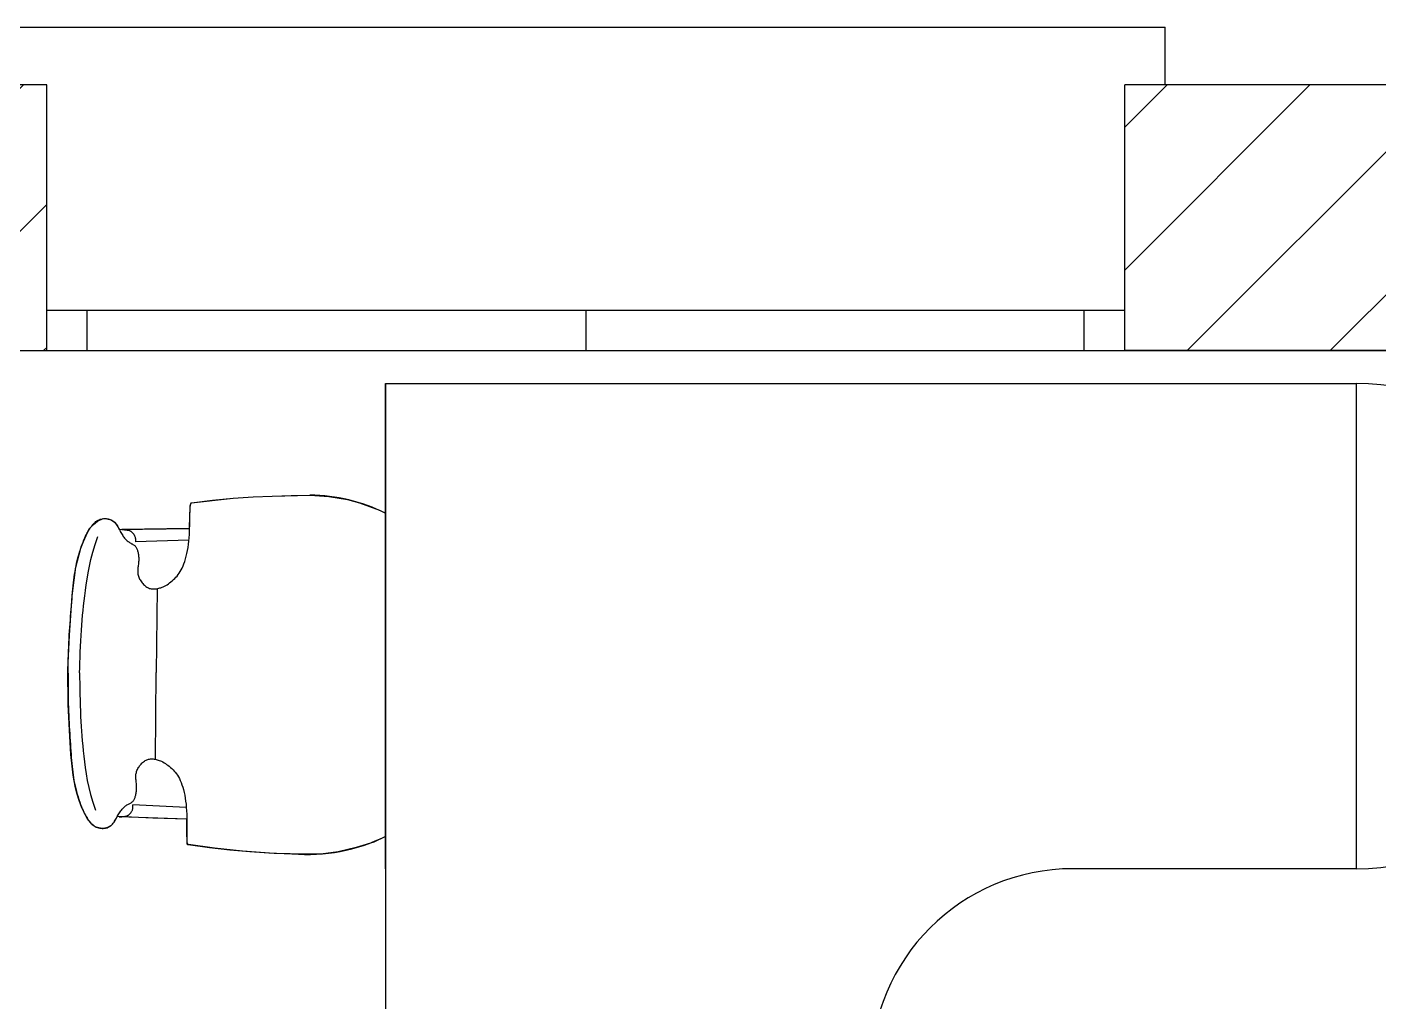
# Model space of a CAD drawing. Header units: inches. Extents: x -159985 to -144881, y -80411 to -63904.
# Drawn here: x -157046 to -155374, y -65109 to -63904 of the extents above; entities that cross this region are included whole.
import ezdxf

# ---------------------------------------------------------------- set-up
doc = ezdxf.new("R2010")
doc.units = ezdxf.units.IN
doc.header["$MEASUREMENT"] = 0
for name, color, linetype in [('MOBILIARIO', 42, 'Continuous'), ('PAREDES', 255, 'Continuous'), ('SOMBREADO', 251, 'Continuous'), ('VENTANAS', 140, 'Continuous')]:
    doc.layers.add(name, color=color, linetype=linetype)

msp = doc.modelspace()

# ---------------------------------------------------------------- hatches: boundary and pattern name
at = {"layer": 'SOMBREADO'}
h = msp.add_hatch(dxfattribs=at)
h.set_pattern_fill('ANSI31', color=256, scale=1000)
h.set_pattern_definition([(45, (-181418.75, -37255.47), (-88.38835, 88.38835), [])])
h.paths.add_polyline_path([(-157021.1, -63975.2), (-157839.7, -63975.2), (-157839.7, -64303.8), (-157021.1, -64303.8)])
h.paths.add_polyline_path([(-154397.5, -63975.2), (-155688.2, -63975.2), (-155688.2, -64303.8), (-154738.1, -64303.8), (-154738.1, -64333.8), (-154738.1, -65183.8), (-154738.1, -65183.8), (-154738.1, -65213.8), (-154738.1, -65793.4), (-154738.1, -65793.4), (-154738.1, -65823.4), (-153838.6, -65823.4), (-153838.6, -65473.4), (-154397.5, -65473.4)])
h.paths.add_polyline_path([(-151812.2, -65473.4), (-152505.7, -65473.4), (-152505.7, -65823.4), (-152150.1, -65823.4), (-152150.1, -66592.9), (-151669.8, -66592.9), (-151669.8, -66310.2), (-151812.2, -66310.2)])
h.paths.add_polyline_path([(-149385.4, -66310.2), (-150343.3, -66310.2), (-150343.3, -66592.9), (-150217.9, -66592.9), (-149432.4, -66592.9), (-148670.8, -67941.3), (-149105.1, -67941.3), (-149105.1, -68244.6), (-148803.6, -68244.6), (-148803.6, -68101.1), (-148580.5, -68101.1), (-147756.7, -69559.7), (-150657.4, -69559.7), (-150657.4, -69771.8), (-150912, -69771.8), (-150912, -69859.7), (-150657.4, -69859.7), (-150038.5, -69859.7), (-149332.5, -69859.7), (-148626.5, -69859.7), (-147920.5, -69859.7), (-147645.8, -69859.7), (-146290.9, -74245.7), (-146640.9, -74245.7), (-146640.9, -74695.7), (-146212.9, -74695.7), (-146175.4, -74684.1), (-146171.8, -74695.7), (-146151.9, -74695.7), (-145945.3, -75364.5), (-145736.9, -76039), (-145528.5, -76713.6), (-145318.4, -77393.9), (-145236, -78089), (-145179.9, -78561.8), (-145061.2, -79294.6), (-145061.2, -79555.9), (-146090.2, -79555.9), (-146090.2, -79861.2), (-146281.3, -79861.2), (-146281.3, -80361.2), (-144881.3, -80361.2), (-144881.3, -79280.2), (-145249.1, -77008.4), (-147550.2, -69559.4)])
h.paths.add_polyline_path([(-146019.6, -79626.4), (-145061.2, -79626.4), (-145061.2, -79861.2), (-146019.6, -79861.2)], flags=16)
h.paths.add_polyline_path([(-152070.1, -66592.9), (-152150.1, -66592.9), (-152150.1, -69559.7), (-152070.1, -69559.7)])
h.paths.add_polyline_path([(-157070, -68003.9), (-159772.6, -68003.9), (-159772.6, -68153.9), (-157157.9, -68153.9), (-157157.9, -68599.1), (-157070, -68599.1), (-157070, -68153.9)])
h.paths.add_polyline_path([(-153221.9, -79861.2), (-154038.4, -79861.2), (-154038.4, -80361.2), (-153221.9, -80361.2)])
h.paths.add_polyline_path([(-157102.1, -79861.2), (-157279.3, -79861.2), (-157279.3, -80208.5), (-157102.1, -80208.5)])

# ---------------------------------------------------------------- linework, layer by layer
for p, q in [((-154738.1, -64303.8), (-155688.2, -64303.8)), ((-156602.1, -64344.5), (-155402.1, -64344.5)), ((-156602.1, -64944.5), (-156602.1, -64344.5)), ((-156602.1, -64344.5), (-156602.1, -65944.5)), ((-155402.1, -64344.5), (-155402.1, -64944.5)), ((-155402.1, -64944.5), (-155752.1, -64944.5))]:
    msp.add_line(p, q)
for centre, radius, start, end in [((-155402.1, -64644.5), 300, 270, 90), ((-155752.1, -65194.5), 250, 90, 180)]:
    msp.add_arc(centre, radius, start, end)
at = {"layer": 'MOBILIARIO', "extrusion": (0, 0, -1)}
for p, q in [((-156844.1, -64508.4), (-156844, -64498.1)), ((-156844, -64498.1), (-156843.6, -64495)), ((-156843.6, -64495), (-156843.4, -64494.1)), ((-156843.4, -64494.1), (-156843.1, -64493.4)), ((-156843.1, -64493.4), (-156842.2, -64492.1)), ((-156842.2, -64492.1), (-156790.7, -64486.5)), ((-156790.7, -64486.5), (-156766.1, -64484.8)), ((-156766.1, -64484.8), (-156719, -64483.2)), ((-156719, -64483.2), (-156695.6, -64482.7)), ((-156695.6, -64482.7), (-156672.4, -64484.2)), ((-156672.4, -64484.2), (-156649.3, -64488.1)), ((-156649.3, -64488.1), (-156634.3, -64492.2)), ((-156634.3, -64492.2), (-156609.7, -64501)), ((-156963.5, -64518.8), (-156958.5, -64514.9)), ((-156958.5, -64514.9), (-156951.3, -64511.6)), ((-156951.3, -64511.6), (-156947, -64512)), ((-156947, -64512), (-156941.7, -64513)), ((-156941.7, -64513), (-156937.2, -64516)), ((-156844.5, -64523.8), (-156844.1, -64508.4)), ((-156609.7, -64501), (-156602.1, -64504.9)), ((-156975.8, -64540.1), (-156968.8, -64524.3)), ((-156968.8, -64524.3), (-156963.5, -64518.8)), ((-156937.2, -64516), (-156933.6, -64520.6)), ((-156933.6, -64520.6), (-156931.5, -64525.1)), ((-156931.5, -64525.1), (-156844.5, -64523.8)), ((-156985.3, -64571.6), (-156978.9, -64548.3)), ((-156978.9, -64548.3), (-156975.8, -64540.1)), ((-156989.8, -64607.2), (-156985.3, -64571.6)), ((-156993.2, -64655.9), (-156989.8, -64607.2)), ((-156995.1, -64698.5), (-156993.2, -64655.9)), ((-156994.5, -64741.6), (-156995.1, -64698.5)), ((-156992.6, -64780.9), (-156994.5, -64741.6)), ((-156991.2, -64803.3), (-156992.6, -64780.9)), ((-156989.3, -64821.6), (-156991.2, -64803.3)), ((-156988.6, -64828.8), (-156989.3, -64821.6)), ((-156987.3, -64835.8), (-156988.6, -64828.8)), ((-156985.6, -64844.3), (-156987.3, -64835.8)), ((-156983.8, -64850.9), (-156985.6, -64844.3)), ((-156981.2, -64860), (-156983.8, -64850.9)), ((-156977.7, -64869.4), (-156981.2, -64860)), ((-156974.6, -64875.7), (-156977.7, -64869.4)), ((-156970.8, -64882.7), (-156974.6, -64875.7)), ((-156967.2, -64887.4), (-156970.8, -64882.7)), ((-156933.9, -64879.9), (-156938.3, -64887.2)), ((-156889.8, -64881.8), (-156933.9, -64879.9)), ((-156847.9, -64883.2), (-156889.8, -64881.8)), ((-156847.8, -64896.7), (-156847.9, -64883.2)), ((-156965.4, -64889.4), (-156967.2, -64887.4)), ((-156962.8, -64891.5), (-156965.4, -64889.4)), ((-156960.1, -64893), (-156962.8, -64891.5)), ((-156956.9, -64894.1), (-156960.1, -64893)), ((-156954.6, -64894.5), (-156956.9, -64894.1)), ((-156951.6, -64894.6), (-156954.6, -64894.5)), ((-156949.2, -64894.5), (-156951.6, -64894.6)), ((-156947.2, -64894), (-156949.2, -64894.5)), ((-156944, -64892.9), (-156947.2, -64894)), ((-156941.9, -64891.3), (-156944, -64892.9)), ((-156938.3, -64887.2), (-156941.9, -64891.3)), ((-156847.6, -64914.1), (-156847.8, -64896.7)), ((-156847.3, -64914.2), (-156847.6, -64914.1)), ((-156847.1, -64914.4), (-156847.3, -64914.2)), ((-156846.5, -64914.6), (-156847.1, -64914.4)), ((-156846, -64914.6), (-156846.5, -64914.6)), ((-156813.6, -64919.2), (-156846, -64914.6)), ((-156616.9, -64911.6), (-156638.4, -64918.2)), ((-156602.1, -64904.8), (-156616.9, -64911.6)), ((-156779.3, -64923), (-156813.6, -64919.2)), ((-156739.8, -64925.5), (-156779.3, -64923)), ((-156700.5, -64926.5), (-156739.8, -64925.5)), ((-156679.3, -64926), (-156700.5, -64926.5)), ((-156660.7, -64923.6), (-156679.3, -64926)), ((-156638.4, -64918.2), (-156660.7, -64923.6))]:
    msp.add_line(p, q, dxfattribs=at)
at = {"layer": 'MOBILIARIO'}
for p, q in [((-156844, -64498.4), (-156843.9, -64497.8)), ((-156844, -64499.1), (-156844, -64498.4)), ((-156843.9, -64496.6), (-156843.8, -64496)), ((-156843.9, -64497.1), (-156843.9, -64496.6)), ((-156843.9, -64497.8), (-156843.9, -64497.1)), ((-156843.8, -64496), (-156843.7, -64495.5)), ((-156843.7, -64495.5), (-156843.6, -64495)), ((-156843.6, -64495), (-156843.5, -64494.5)), ((-156843.5, -64494.5), (-156843.4, -64494.1)), ((-156843.4, -64494.1), (-156843.1, -64493.6)), ((-156843.1, -64493.6), (-156842.9, -64493.1)), ((-156842.9, -64493.1), (-156842.6, -64492.6)), ((-156842.6, -64492.6), (-156842.2, -64492.1)), ((-156842.2, -64492.1), (-156816.1, -64488.9)), ((-156816.1, -64488.9), (-156790.7, -64486.5)), ((-156790.7, -64486.5), (-156766.1, -64484.8)), ((-156766.1, -64484.8), (-156742.3, -64483.7)), ((-156742.3, -64483.7), (-156695.6, -64482.7)), ((-156961.5, -64516.3), (-156960.3, -64515.3)), ((-156960.3, -64515.3), (-156959.1, -64514.4)), ((-156959.1, -64514.4), (-156957.8, -64513.6)), ((-156957.8, -64513.6), (-156956.4, -64513)), ((-156956.4, -64513), (-156955, -64512.5)), ((-156955, -64512.5), (-156953.6, -64512.1)), ((-156953.6, -64512.1), (-156952.1, -64511.8)), ((-156952.1, -64511.8), (-156950.7, -64511.6)), ((-156950.7, -64511.6), (-156949.2, -64511.6)), ((-156949.2, -64511.6), (-156947.8, -64511.6)), ((-156947.8, -64511.6), (-156946.5, -64511.7)), ((-156946.5, -64511.7), (-156945.2, -64511.9)), ((-156945.2, -64511.9), (-156943.9, -64512.2)), ((-156943.9, -64512.2), (-156942.7, -64512.6)), ((-156942.7, -64512.6), (-156941.6, -64513)), ((-156941.6, -64513), (-156940.5, -64513.6)), ((-156940.5, -64513.6), (-156939.4, -64514.3)), ((-156939.4, -64514.3), (-156938.4, -64515.1)), ((-156938.4, -64515.1), (-156937.5, -64516)), ((-156844.3, -64516.9), (-156844.2, -64514)), ((-156844.2, -64511.5), (-156844.1, -64509.4)), ((-156844.2, -64514), (-156844.2, -64511.5)), ((-156844.1, -64504.6), (-156844, -64503.5)), ((-156844.1, -64506), (-156844.1, -64504.6)), ((-156844.1, -64507.5), (-156844.1, -64506)), ((-156844.1, -64509.4), (-156844.1, -64507.5)), ((-156844, -64499.9), (-156844, -64499.1)), ((-156844, -64500.7), (-156844, -64499.9)), ((-156844, -64501.6), (-156844, -64500.7)), ((-156844, -64502.5), (-156844, -64501.6)), ((-156844, -64503.5), (-156844, -64502.5)), ((-156973.1, -64533.2), (-156972.1, -64531.1)), ((-156972.1, -64531.1), (-156971.1, -64529.2)), ((-156971.1, -64529.2), (-156970.1, -64527.4)), ((-156970.1, -64527.4), (-156969.1, -64525.7)), ((-156969.1, -64525.7), (-156968.1, -64524.1)), ((-156968.1, -64524.1), (-156967.1, -64522.7)), ((-156967.1, -64522.7), (-156966, -64521.2)), ((-156966, -64521.2), (-156964.9, -64519.9)), ((-156964.9, -64519.9), (-156963.8, -64518.6)), ((-156963.8, -64518.6), (-156962.7, -64517.4)), ((-156962.7, -64517.4), (-156961.5, -64516.3)), ((-156937.5, -64516), (-156936.6, -64517)), ((-156936.6, -64517), (-156935.7, -64518.1)), ((-156935.7, -64518.1), (-156934.8, -64519.3)), ((-156934.8, -64519.3), (-156934, -64520.6)), ((-156934, -64520.6), (-156933.2, -64521.9)), ((-156933.2, -64521.9), (-156932.5, -64523.3)), ((-156932.5, -64523.3), (-156931.7, -64524.6)), ((-156931.7, -64524.6), (-156931, -64526)), ((-156931, -64526), (-156930.2, -64527.4)), ((-156930.2, -64527.4), (-156929.5, -64528.7)), ((-156929.5, -64528.7), (-156928.8, -64530)), ((-156928.8, -64530), (-156928, -64531.2)), ((-156844.5, -64523.8), (-156928.4, -64525.1)), ((-156928.4, -64525.1), (-156926.6, -64525.2)), ((-156928, -64531.2), (-156927.3, -64532.4)), ((-156926.6, -64525.2), (-156925, -64525.4)), ((-156925, -64525.4), (-156923.7, -64525.5)), ((-156923.7, -64525.5), (-156922.6, -64525.6)), ((-156922.6, -64525.6), (-156921.6, -64525.8)), ((-156921.6, -64525.8), (-156920.8, -64525.9)), ((-156920.8, -64525.9), (-156920.1, -64526.1)), ((-156920.1, -64526.1), (-156919.4, -64526.3)), ((-156919.4, -64526.3), (-156918.8, -64526.5)), ((-156918.8, -64526.5), (-156918.2, -64526.7)), ((-156918.2, -64526.7), (-156917.7, -64527)), ((-156917.7, -64527), (-156917.2, -64527.3)), ((-156917.2, -64527.3), (-156916.8, -64527.6)), ((-156916.8, -64527.6), (-156916.3, -64528)), ((-156916.3, -64528), (-156915.9, -64528.4)), ((-156915.9, -64528.4), (-156915.5, -64528.7)), ((-156915.5, -64528.7), (-156915.1, -64529.1)), ((-156915.1, -64529.1), (-156914.7, -64529.5)), ((-156914.7, -64529.5), (-156914.4, -64530)), ((-156914.4, -64530), (-156914, -64530.4)), ((-156914, -64530.4), (-156913.7, -64530.9)), ((-156913.7, -64530.9), (-156913.4, -64531.4)), ((-156913.4, -64531.4), (-156913.1, -64531.9)), ((-156913.1, -64531.9), (-156912.8, -64532.5)), ((-156845.1, -64535.3), (-156844.8, -64531.3)), ((-156844.8, -64531.3), (-156844.6, -64527.4)), ((-156844.6, -64527.4), (-156844.5, -64523.7)), ((-156844.5, -64523.7), (-156844.3, -64520.2)), ((-156844.3, -64520.2), (-156844.3, -64516.9)), ((-156979.6, -64549.9), (-156978.5, -64546.7)), ((-156978.5, -64546.7), (-156977.4, -64543.6)), ((-156977.4, -64543.6), (-156976.3, -64540.7)), ((-156976.3, -64540.7), (-156975.2, -64538)), ((-156975.2, -64538), (-156974.1, -64535.5)), ((-156974.1, -64535.5), (-156973.1, -64533.2)), ((-156964.2, -64553), (-156961.4, -64543.7)), ((-156961.4, -64543.7), (-156958, -64533.9)), ((-156927.3, -64532.4), (-156926.5, -64533.6)), ((-156926.5, -64533.6), (-156925.7, -64534.7)), ((-156925.7, -64534.7), (-156924.9, -64535.7)), ((-156924.9, -64535.7), (-156924.1, -64536.7)), ((-156924.1, -64536.7), (-156923.3, -64537.6)), ((-156923.3, -64537.6), (-156922.4, -64538.4)), ((-156922.4, -64538.4), (-156921.6, -64539.1)), ((-156921.6, -64539.1), (-156920.7, -64539.8)), ((-156920.7, -64539.8), (-156919.8, -64540.5)), ((-156919.8, -64540.5), (-156919, -64541)), ((-156919, -64541), (-156918.1, -64541.6)), ((-156918.1, -64541.6), (-156917.2, -64542.1)), ((-156917.2, -64542.1), (-156916.4, -64542.6)), ((-156916.4, -64542.6), (-156915.5, -64543)), ((-156915.5, -64543), (-156914.7, -64543.5)), ((-156914.7, -64543.5), (-156913.9, -64543.9)), ((-156913.9, -64543.9), (-156913.2, -64544.4)), ((-156913.2, -64544.4), (-156912.5, -64544.9)), ((-156912.8, -64532.5), (-156912.5, -64533.1)), ((-156912.5, -64533.1), (-156912.2, -64533.8)), ((-156912.5, -64544.9), (-156911.9, -64545.4)), ((-156912.2, -64533.8), (-156911.9, -64534.6)), ((-156911.9, -64534.6), (-156911.7, -64535.5)), ((-156911.9, -64545.4), (-156911.4, -64546)), ((-156911.7, -64535.5), (-156911.6, -64536.5)), ((-156911.6, -64536.5), (-156911.5, -64537.6)), ((-156845.4, -64538.3), (-156911.6, -64540.4)), ((-156911.5, -64538.9), (-156911.6, -64540.4)), ((-156911.5, -64537.6), (-156911.5, -64538.9)), ((-156911.4, -64546), (-156910.9, -64546.6)), ((-156910.9, -64546.6), (-156910.5, -64547.3)), ((-156910.5, -64547.3), (-156910.1, -64548.1)), ((-156910.1, -64548.1), (-156909.7, -64548.8)), ((-156909.7, -64548.8), (-156909.4, -64549.7)), ((-156847.1, -64550.9), (-156846.5, -64547.2)), ((-156846.5, -64547.2), (-156845.9, -64543.3)), ((-156845.9, -64543.3), (-156845.5, -64539.3)), ((-156845.5, -64539.3), (-156845.1, -64535.3)), ((-156984.3, -64566.9), (-156983.5, -64563.5)), ((-156983.5, -64563.5), (-156982.6, -64560.1)), ((-156982.6, -64560.1), (-156981.6, -64556.6)), ((-156981.6, -64556.6), (-156980.6, -64553.3)), ((-156980.6, -64553.3), (-156979.6, -64549.9)), ((-156968.5, -64570.5), (-156966.6, -64562)), ((-156966.6, -64562), (-156964.2, -64553)), ((-156909.4, -64549.7), (-156909.1, -64550.6)), ((-156909.1, -64550.6), (-156908.9, -64551.5)), ((-156908.9, -64551.5), (-156908.6, -64552.5)), ((-156908.6, -64552.5), (-156908.3, -64553.6)), ((-156908.3, -64553.6), (-156908.1, -64554.7)), ((-156908.1, -64554.7), (-156907.9, -64555.9)), ((-156907.9, -64555.9), (-156907.7, -64557.1)), ((-156907.6, -64565.1), (-156907.8, -64566.6)), ((-156907.7, -64557.1), (-156907.6, -64558.3)), ((-156907.6, -64558.3), (-156907.5, -64559.6)), ((-156907.5, -64563.7), (-156907.6, -64565.1)), ((-156907.5, -64559.6), (-156907.5, -64561)), ((-156907.5, -64561), (-156907.5, -64562.3)), ((-156907.5, -64562.3), (-156907.5, -64563.7)), ((-156851.5, -64567.5), (-156850.5, -64564.5)), ((-156850.5, -64564.5), (-156849.5, -64561.4)), ((-156849.5, -64561.4), (-156848.7, -64558)), ((-156848.7, -64558), (-156847.9, -64554.6)), ((-156847.9, -64554.6), (-156847.1, -64550.9)), ((-156987.2, -64583.9), (-156986.8, -64580.4)), ((-156986.8, -64580.4), (-156986.2, -64577)), ((-156986.2, -64577), (-156985.6, -64573.6)), ((-156985.6, -64573.6), (-156985, -64570.2)), ((-156985, -64570.2), (-156984.3, -64566.9)), ((-156971.4, -64586.3), (-156970.1, -64578.6)), ((-156970.1, -64578.6), (-156968.5, -64570.5)), ((-156908.6, -64574.6), (-156908.7, -64575.8)), ((-156908.7, -64575.8), (-156908.7, -64576.9)), ((-156908.7, -64576.9), (-156908.7, -64578.1)), ((-156908.7, -64578.1), (-156908.6, -64579.2)), ((-156908.5, -64573.3), (-156908.6, -64574.6)), ((-156908.6, -64579.2), (-156908.4, -64580.4)), ((-156908.4, -64572.1), (-156908.5, -64573.3)), ((-156908.2, -64570.7), (-156908.4, -64572.1)), ((-156908.4, -64580.4), (-156908.2, -64581.6)), ((-156908.1, -64569.4), (-156908.2, -64570.7)), ((-156908.2, -64581.6), (-156907.8, -64582.7)), ((-156907.9, -64568), (-156908.1, -64569.4)), ((-156907.8, -64566.6), (-156907.9, -64568)), ((-156859.9, -64582.6), (-156858.6, -64580.9)), ((-156858.6, -64580.9), (-156857.3, -64579.1)), ((-156857.3, -64579.1), (-156856, -64577.1)), ((-156856, -64577.1), (-156854.8, -64575)), ((-156854.8, -64575), (-156853.7, -64572.7)), ((-156853.7, -64572.7), (-156852.6, -64570.2)), ((-156852.6, -64570.2), (-156851.5, -64567.5)), ((-156989.2, -64602.7), (-156988.9, -64598.7)), ((-156988.9, -64598.7), (-156988.5, -64594.9)), ((-156988.5, -64594.9), (-156988.1, -64591.1)), ((-156988.1, -64591.1), (-156987.7, -64587.5)), ((-156987.7, -64587.5), (-156987.2, -64583.9)), ((-156973.4, -64600.5), (-156972.4, -64593.6)), ((-156972.4, -64593.6), (-156971.4, -64586.3)), ((-156907.8, -64582.7), (-156907.4, -64583.9)), ((-156907.4, -64583.9), (-156906.9, -64585.1)), ((-156906.9, -64585.1), (-156906.3, -64586.3)), ((-156906.3, -64586.3), (-156905.6, -64587.5)), ((-156905.6, -64587.5), (-156904.9, -64588.7)), ((-156904.9, -64588.7), (-156904.1, -64589.8)), ((-156904.1, -64589.8), (-156903.3, -64590.9)), ((-156903.3, -64590.9), (-156902.4, -64592)), ((-156902.4, -64592), (-156901.5, -64593)), ((-156901.5, -64593), (-156900.5, -64593.9)), ((-156900.5, -64593.9), (-156899.5, -64594.8)), ((-156899.5, -64594.8), (-156898.5, -64595.6)), ((-156898.5, -64595.6), (-156897.5, -64596.3)), ((-156897.5, -64596.3), (-156896.4, -64596.9)), ((-156896.4, -64596.9), (-156895.4, -64597.4)), ((-156895.4, -64597.4), (-156894.3, -64597.9)), ((-156894.3, -64597.9), (-156893.2, -64598.2)), ((-156893.2, -64598.2), (-156892.1, -64598.4)), ((-156892.1, -64598.4), (-156891, -64598.6)), ((-156891, -64598.6), (-156889.9, -64598.6)), ((-156889.9, -64598.6), (-156888.8, -64598.6)), ((-156888.8, -64598.6), (-156887.6, -64598.6)), ((-156887.6, -64598.6), (-156886.4, -64598.5)), ((-156886.4, -64598.5), (-156885.2, -64598.3)), ((-156884.7, -64598.2), (-156885.8, -64702)), ((-156885.2, -64598.3), (-156884, -64598.1)), ((-156884, -64598.1), (-156882.7, -64597.8)), ((-156882.7, -64597.8), (-156881.3, -64597.4)), ((-156881.3, -64597.4), (-156880, -64597)), ((-156880, -64597), (-156878.6, -64596.5)), ((-156878.6, -64596.5), (-156877.1, -64595.8)), ((-156877.1, -64595.8), (-156875.6, -64595.1)), ((-156875.6, -64595.1), (-156874, -64594.2)), ((-156874, -64594.2), (-156872.4, -64593.3)), ((-156872.4, -64593.3), (-156870.8, -64592.2)), ((-156870.8, -64592.2), (-156869.2, -64591.1)), ((-156869.2, -64591.1), (-156867.6, -64589.8)), ((-156867.6, -64589.8), (-156865.9, -64588.5)), ((-156865.9, -64588.5), (-156864.4, -64587.1)), ((-156864.4, -64587.1), (-156862.8, -64585.7)), ((-156862.8, -64585.7), (-156861.4, -64584.2)), ((-156861.4, -64584.2), (-156859.9, -64582.6)), ((-156990.6, -64619.3), (-156990.3, -64615)), ((-156990.3, -64615), (-156989.9, -64610.8)), ((-156989.9, -64610.8), (-156989.6, -64606.7)), ((-156989.6, -64606.7), (-156989.2, -64602.7)), ((-156975.6, -64619.4), (-156975, -64613.3)), ((-156975, -64613.3), (-156974.2, -64607.1)), ((-156974.2, -64607.1), (-156973.4, -64600.5)), ((-156992, -64636.9), (-156991.7, -64632.4)), ((-156991.7, -64632.4), (-156991.3, -64628)), ((-156991.3, -64628), (-156991, -64623.6)), ((-156991, -64623.6), (-156990.6, -64619.3)), ((-156977.4, -64637.1), (-156976.8, -64631.2)), ((-156976.8, -64631.2), (-156976.3, -64625.3)), ((-156976.3, -64625.3), (-156975.6, -64619.4)), ((-156993, -64650.7), (-156992.7, -64646.1)), ((-156992.7, -64646.1), (-156992.4, -64641.4)), ((-156992.4, -64641.4), (-156992, -64636.9)), ((-156978.3, -64649.5), (-156977.8, -64643.2)), ((-156977.8, -64643.2), (-156977.4, -64637.1)), ((-156994, -64670.1), (-156993.8, -64665.1)), ((-156993.8, -64665.1), (-156993.5, -64660.3)), ((-156993.5, -64660.3), (-156993.3, -64655.5)), ((-156993.3, -64655.5), (-156993, -64650.7)), ((-156979.4, -64669.7), (-156979.1, -64662.8)), ((-156979.1, -64662.8), (-156978.7, -64656.1)), ((-156978.7, -64656.1), (-156978.3, -64649.5)), ((-156994.5, -64685.6), (-156994.3, -64680.3)), ((-156994.3, -64680.3), (-156994.2, -64675.1)), ((-156994.2, -64675.1), (-156994, -64670.1)), ((-156980, -64683.4), (-156979.7, -64676.6)), ((-156979.7, -64676.6), (-156979.4, -64669.7)), ((-156994.9, -64702.7), (-156994.8, -64696.8)), ((-156994.8, -64696.8), (-156994.6, -64691.1)), ((-156994.6, -64691.1), (-156994.5, -64685.6)), ((-156980.5, -64702.1), (-156980.4, -64696.3)), ((-156980.4, -64696.3), (-156980.2, -64690)), ((-156980.2, -64690), (-156980, -64683.4)), ((-156994.9, -64702.7), (-156994.9, -64708.6)), ((-156994.9, -64708.6), (-156994.8, -64714.3)), ((-156994.8, -64714.3), (-156994.8, -64719.8)), ((-156980.5, -64702.1), (-156980.5, -64708.5)), ((-156980.5, -64708.5), (-156980.4, -64715.1)), ((-156980.4, -64715.1), (-156980.3, -64721.9)), ((-156886.7, -64809.2), (-156885.8, -64702)), ((-156994.8, -64719.8), (-156994.7, -64725.1)), ((-156994.7, -64725.1), (-156994.7, -64730.3)), ((-156994.7, -64730.3), (-156994.6, -64735.3)), ((-156980.3, -64721.9), (-156980.2, -64728.9)), ((-156980.2, -64728.9), (-156980, -64735.9)), ((-156994.6, -64735.3), (-156994.5, -64740.3)), ((-156994.5, -64740.3), (-156994.3, -64745.2)), ((-156994.3, -64745.2), (-156994.2, -64750)), ((-156980, -64735.9), (-156979.8, -64742.8)), ((-156979.8, -64742.8), (-156979.6, -64749.6)), ((-156979.6, -64749.6), (-156979.3, -64756.2)), ((-156994.2, -64750), (-156994, -64754.7)), ((-156994, -64754.7), (-156993.7, -64759.4)), ((-156993.7, -64759.4), (-156993.5, -64764)), ((-156993.5, -64764), (-156993.3, -64768.5)), ((-156979.3, -64756.2), (-156978.9, -64762.5)), ((-156978.9, -64762.5), (-156978.6, -64768.6)), ((-156993.3, -64768.5), (-156993, -64773)), ((-156993, -64773), (-156992.7, -64777.5)), ((-156992.7, -64777.5), (-156992.5, -64781.9)), ((-156992.5, -64781.9), (-156992.2, -64786.2)), ((-156978.6, -64768.6), (-156978.2, -64774.5)), ((-156978.2, -64774.5), (-156977.7, -64780.4)), ((-156977.7, -64780.4), (-156977.2, -64786.4)), ((-156992.2, -64786.2), (-156991.9, -64790.5)), ((-156991.9, -64790.5), (-156991.7, -64794.7)), ((-156991.7, -64794.7), (-156991.4, -64798.8)), ((-156991.4, -64798.8), (-156991.1, -64802.8)), ((-156977.2, -64786.4), (-156976.6, -64792.4)), ((-156976.6, -64792.4), (-156976, -64798.7)), ((-156976, -64798.7), (-156975.3, -64805.3)), ((-156991.1, -64802.8), (-156990.8, -64806.8)), ((-156990.8, -64806.8), (-156990.5, -64810.6)), ((-156990.5, -64810.6), (-156990.2, -64814.4)), ((-156990.2, -64814.4), (-156989.8, -64818)), ((-156975.3, -64805.3), (-156974.5, -64812.2)), ((-156974.5, -64812.2), (-156973.5, -64819.5)), ((-156906.3, -64817.2), (-156905.4, -64816.2)), ((-156905.4, -64816.2), (-156904.5, -64815.1)), ((-156904.5, -64815.1), (-156903.6, -64814.1)), ((-156903.6, -64814.1), (-156902.6, -64813.2)), ((-156902.6, -64813.2), (-156901.6, -64812.4)), ((-156901.6, -64812.4), (-156900.5, -64811.6)), ((-156900.5, -64811.6), (-156899.5, -64810.9)), ((-156899.5, -64810.9), (-156898.4, -64810.3)), ((-156898.4, -64810.3), (-156897.3, -64809.8)), ((-156897.3, -64809.8), (-156896.3, -64809.4)), ((-156896.3, -64809.4), (-156895.2, -64809.1)), ((-156895.2, -64809.1), (-156894.1, -64808.9)), ((-156894.1, -64808.9), (-156893, -64808.8)), ((-156893, -64808.8), (-156891.9, -64808.7)), ((-156891.9, -64808.7), (-156890.7, -64808.7)), ((-156890.7, -64808.7), (-156889.6, -64808.8)), ((-156889.6, -64808.8), (-156888.4, -64808.9)), ((-156888.4, -64808.9), (-156887.2, -64809.1)), ((-156887.2, -64809.1), (-156885.9, -64809.4)), ((-156885.9, -64809.4), (-156884.6, -64809.7)), ((-156884.6, -64809.7), (-156883.3, -64810.1)), ((-156883.3, -64810.1), (-156882, -64810.5)), ((-156882, -64810.5), (-156880.6, -64811.1)), ((-156880.6, -64811.1), (-156879.1, -64811.7)), ((-156879.1, -64811.7), (-156877.6, -64812.5)), ((-156877.6, -64812.5), (-156876.1, -64813.4)), ((-156876.1, -64813.4), (-156874.5, -64814.4)), ((-156874.5, -64814.4), (-156872.9, -64815.5)), ((-156872.9, -64815.5), (-156871.3, -64816.6)), ((-156989.8, -64818), (-156989.5, -64821.6)), ((-156989.5, -64821.6), (-156989, -64825.1)), ((-156989, -64825.1), (-156988.6, -64828.5)), ((-156988.6, -64828.5), (-156988.1, -64831.9)), ((-156988.1, -64831.9), (-156987.5, -64835.3)), ((-156973.5, -64819.5), (-156972.4, -64827.3)), ((-156972.4, -64827.3), (-156971, -64835.4)), ((-156911.1, -64830), (-156911, -64828.9)), ((-156911.1, -64831.2), (-156911.1, -64830)), ((-156911, -64832.4), (-156911.1, -64831.2)), ((-156911, -64828.9), (-156910.9, -64827.7)), ((-156910.9, -64833.6), (-156911, -64832.4)), ((-156910.9, -64827.7), (-156910.7, -64826.6)), ((-156910.7, -64826.6), (-156910.4, -64825.4)), ((-156910.4, -64825.4), (-156910.1, -64824.3)), ((-156910.1, -64824.3), (-156909.6, -64823.1)), ((-156909.6, -64823.1), (-156909.1, -64821.9)), ((-156909.1, -64821.9), (-156908.5, -64820.7)), ((-156908.5, -64820.7), (-156907.8, -64819.5)), ((-156907.8, -64819.5), (-156907.1, -64818.4)), ((-156907.1, -64818.4), (-156906.3, -64817.2)), ((-156871.3, -64816.6), (-156869.7, -64817.9)), ((-156869.7, -64817.9), (-156868.1, -64819.3)), ((-156868.1, -64819.3), (-156866.5, -64820.7)), ((-156866.5, -64820.7), (-156865, -64822.2)), ((-156865, -64822.2), (-156863.6, -64823.7)), ((-156863.6, -64823.7), (-156862.2, -64825.3)), ((-156862.2, -64825.3), (-156860.9, -64827)), ((-156860.9, -64827), (-156859.6, -64828.9)), ((-156859.6, -64828.9), (-156858.4, -64830.8)), ((-156858.4, -64830.8), (-156857.2, -64833)), ((-156857.2, -64833), (-156856.1, -64835.3)), ((-156987.5, -64835.3), (-156986.8, -64838.7)), ((-156986.8, -64838.7), (-156986.1, -64842.1)), ((-156986.1, -64842.1), (-156985.3, -64845.5)), ((-156985.3, -64845.5), (-156984.4, -64849)), ((-156984.4, -64849), (-156983.4, -64852.4)), ((-156971, -64835.4), (-156969.2, -64843.9)), ((-156969.2, -64843.9), (-156967, -64852.9)), ((-156910.8, -64834.9), (-156910.9, -64833.6)), ((-156910.7, -64836.3), (-156910.8, -64834.9)), ((-156910.6, -64837.6), (-156910.7, -64836.3)), ((-156910.7, -64851.1), (-156910.5, -64849.9)), ((-156910.4, -64839), (-156910.6, -64837.6)), ((-156910.5, -64849.9), (-156910.3, -64848.7)), ((-156910.3, -64840.4), (-156910.4, -64839)), ((-156910.2, -64841.9), (-156910.3, -64840.4)), ((-156910.3, -64848.7), (-156910.2, -64847.4)), ((-156910.1, -64843.3), (-156910.2, -64841.9)), ((-156910.2, -64847.4), (-156910.1, -64846)), ((-156910.1, -64844.7), (-156910.1, -64843.3)), ((-156910.1, -64846), (-156910.1, -64844.7)), ((-156856.1, -64835.3), (-156855.1, -64837.8)), ((-156855.1, -64837.8), (-156854, -64840.6)), ((-156854, -64840.6), (-156853.1, -64843.6)), ((-156853.1, -64843.6), (-156852.2, -64846.7)), ((-156852.2, -64846.7), (-156851.4, -64850.1)), ((-156983.4, -64852.4), (-156982.4, -64855.7)), ((-156982.4, -64855.7), (-156981.4, -64859)), ((-156981.4, -64859), (-156980.3, -64862.1)), ((-156980.3, -64862.1), (-156979.3, -64865)), ((-156979.3, -64865), (-156978.3, -64867.8)), ((-156967, -64852.9), (-156964.3, -64862.3)), ((-156964.3, -64862.3), (-156961.1, -64872.2)), ((-156923.8, -64866.9), (-156922.9, -64866.3)), ((-156922.9, -64866.3), (-156922, -64865.7)), ((-156922, -64865.7), (-156921.1, -64865.2)), ((-156921.1, -64865.2), (-156920.2, -64864.7)), ((-156920.2, -64864.7), (-156919.4, -64864.3)), ((-156919.4, -64864.3), (-156918.5, -64863.8)), ((-156918.5, -64863.8), (-156917.7, -64863.4)), ((-156917.7, -64863.4), (-156916.9, -64863)), ((-156916.9, -64863), (-156916.2, -64862.5)), ((-156916.2, -64862.5), (-156915.5, -64862)), ((-156915.5, -64862), (-156914.9, -64861.5)), ((-156914.9, -64861.5), (-156914.3, -64860.9)), ((-156848.6, -64868.7), (-156914.7, -64865.4)), ((-156914.6, -64866.9), (-156914.7, -64865.4)), ((-156914.3, -64860.9), (-156913.8, -64860.3)), ((-156913.8, -64860.3), (-156913.4, -64859.6)), ((-156913.4, -64859.6), (-156913, -64858.9)), ((-156913, -64858.9), (-156912.6, -64858.1)), ((-156912.6, -64858.1), (-156912.3, -64857.3)), ((-156912.3, -64857.3), (-156912, -64856.4)), ((-156912, -64856.4), (-156911.7, -64855.4)), ((-156911.7, -64855.4), (-156911.4, -64854.4)), ((-156911.4, -64854.4), (-156911.1, -64853.4)), ((-156911.1, -64853.4), (-156910.9, -64852.3)), ((-156910.9, -64852.3), (-156910.7, -64851.1)), ((-156851.4, -64850.1), (-156850.6, -64853.6)), ((-156850.6, -64853.6), (-156850, -64857.2)), ((-156850, -64857.2), (-156849.4, -64861)), ((-156849.4, -64861), (-156848.9, -64864.9)), ((-156848.9, -64864.9), (-156848.6, -64868.9)), ((-156978.3, -64867.8), (-156977.2, -64870.3)), ((-156977.2, -64870.3), (-156976.3, -64872.6)), ((-156976.3, -64872.6), (-156975.3, -64874.7)), ((-156975.3, -64874.7), (-156974.3, -64876.7)), ((-156974.3, -64876.7), (-156973.4, -64878.5)), ((-156973.4, -64878.5), (-156972.4, -64880.1)), ((-156972.4, -64880.1), (-156971.4, -64881.7)), ((-156971.4, -64881.7), (-156970.4, -64883.2)), ((-156970.4, -64883.2), (-156969.4, -64884.7)), ((-156936.6, -64884.6), (-156935.8, -64883.3)), ((-156935.8, -64883.3), (-156935.1, -64881.9)), ((-156935.1, -64881.9), (-156934.3, -64880.5)), ((-156934.3, -64880.5), (-156933.5, -64879.2)), ((-156933.5, -64879.2), (-156932.8, -64877.9)), ((-156932.8, -64877.9), (-156932, -64876.6)), ((-156932, -64876.6), (-156931.2, -64875.4)), ((-156931.7, -64880.4), (-156929.9, -64880.3)), ((-156847.9, -64883.2), (-156931.7, -64880.4)), ((-156931.2, -64875.4), (-156930.5, -64874.2)), ((-156930.5, -64874.2), (-156929.7, -64873)), ((-156929.9, -64880.3), (-156928.3, -64880.2)), ((-156929.7, -64873), (-156928.9, -64872)), ((-156928.9, -64872), (-156928.1, -64871)), ((-156928.3, -64880.2), (-156927, -64880.1)), ((-156928.1, -64871), (-156927.2, -64870)), ((-156927.2, -64870), (-156926.4, -64869.2)), ((-156927, -64880.1), (-156925.9, -64879.9)), ((-156926.4, -64869.2), (-156925.5, -64868.4)), ((-156925.9, -64879.9), (-156924.9, -64879.8)), ((-156925.5, -64868.4), (-156924.6, -64867.6)), ((-156924.9, -64879.8), (-156924.1, -64879.7)), ((-156924.6, -64867.6), (-156923.8, -64866.9)), ((-156924.1, -64879.7), (-156923.4, -64879.6)), ((-156923.4, -64879.6), (-156922.7, -64879.4)), ((-156922.7, -64879.4), (-156922.1, -64879.2)), ((-156922.1, -64879.2), (-156921.5, -64878.9)), ((-156921.5, -64878.9), (-156921, -64878.7)), ((-156921, -64878.7), (-156920.5, -64878.4)), ((-156920.5, -64878.4), (-156920, -64878.1)), ((-156920, -64878.1), (-156919.6, -64877.7)), ((-156919.6, -64877.7), (-156919.1, -64877.4)), ((-156919.1, -64877.4), (-156918.7, -64877)), ((-156918.7, -64877), (-156918.3, -64876.6)), ((-156918.3, -64876.6), (-156918, -64876.2)), ((-156918, -64876.2), (-156917.6, -64875.8)), ((-156917.6, -64875.8), (-156917.3, -64875.3)), ((-156917.3, -64875.3), (-156916.9, -64874.9)), ((-156916.9, -64874.9), (-156916.6, -64874.4)), ((-156916.6, -64874.4), (-156916.3, -64873.8)), ((-156916.3, -64873.8), (-156915.9, -64873.3)), ((-156915.9, -64873.3), (-156915.6, -64872.6)), ((-156915.6, -64872.6), (-156915.3, -64872)), ((-156915.3, -64872), (-156915.1, -64871.2)), ((-156915.1, -64871.2), (-156914.9, -64870.3)), ((-156914.9, -64870.3), (-156914.7, -64869.3)), ((-156914.7, -64869.3), (-156914.6, -64868.2)), ((-156914.6, -64868.2), (-156914.6, -64866.9)), ((-156848.6, -64868.9), (-156848.3, -64872.9)), ((-156848.3, -64872.9), (-156848.1, -64876.9)), ((-156848.1, -64876.9), (-156847.9, -64880.9)), ((-156847.9, -64880.9), (-156847.8, -64884.7)), ((-156969.4, -64884.7), (-156968.4, -64886.1)), ((-156968.4, -64886.1), (-156967.3, -64887.4)), ((-156967.3, -64887.4), (-156966.2, -64888.6)), ((-156966.2, -64888.6), (-156965, -64889.7)), ((-156965, -64889.7), (-156963.8, -64890.7)), ((-156963.8, -64890.7), (-156962.6, -64891.6)), ((-156962.6, -64891.6), (-156961.3, -64892.4)), ((-156961.3, -64892.4), (-156959.9, -64893.1)), ((-156959.9, -64893.1), (-156958.5, -64893.6)), ((-156958.5, -64893.6), (-156957.1, -64894)), ((-156957.1, -64894), (-156955.7, -64894.3)), ((-156955.7, -64894.3), (-156954.2, -64894.5)), ((-156954.2, -64894.5), (-156952.8, -64894.6)), ((-156952.8, -64894.6), (-156951.4, -64894.6)), ((-156951.4, -64894.6), (-156950.1, -64894.5)), ((-156950.1, -64894.5), (-156948.7, -64894.4)), ((-156948.7, -64894.4), (-156947.5, -64894.1)), ((-156947.5, -64894.1), (-156946.3, -64893.8)), ((-156946.3, -64893.8), (-156945.1, -64893.3)), ((-156945.1, -64893.3), (-156944, -64892.8)), ((-156944, -64892.8), (-156943, -64892.1)), ((-156943, -64892.1), (-156941.9, -64891.3)), ((-156941.9, -64891.3), (-156941, -64890.5)), ((-156941, -64890.5), (-156940, -64889.5)), ((-156940, -64889.5), (-156939.1, -64888.3)), ((-156939.1, -64888.3), (-156938.3, -64887.2)), ((-156938.3, -64887.2), (-156937.4, -64885.9)), ((-156937.4, -64885.9), (-156936.6, -64884.6)), ((-156847.8, -64884.7), (-156847.8, -64888.4)), ((-156847.8, -64888.4), (-156847.8, -64891.9)), ((-156847.8, -64891.9), (-156847.8, -64895.2)), ((-156847.8, -64895.2), (-156847.8, -64898.1)), ((-156847.8, -64898.1), (-156847.8, -64900.8)), ((-156847.8, -64900.8), (-156847.8, -64903.1)), ((-156847.8, -64903.1), (-156847.8, -64905.2)), ((-156847.8, -64905.2), (-156847.8, -64907)), ((-156847.8, -64907), (-156847.8, -64908.6)), ((-156847.8, -64908.6), (-156847.8, -64909.9)), ((-156847.8, -64909.9), (-156847.8, -64911)), ((-156847.8, -64911), (-156847.8, -64911.9)), ((-156847.8, -64911.9), (-156847.7, -64912.6)), ((-156847.7, -64912.6), (-156847.7, -64913.1)), ((-156847.7, -64913.1), (-156847.7, -64913.5)), ((-156847.7, -64913.5), (-156847.6, -64913.8)), ((-156847.6, -64913.8), (-156847.5, -64914)), ((-156847.5, -64914), (-156847.4, -64914.1)), ((-156847.4, -64914.1), (-156847.3, -64914.2)), ((-156847.3, -64914.2), (-156847.2, -64914.3)), ((-156847.2, -64914.3), (-156847.1, -64914.4)), ((-156847.1, -64914.4), (-156847, -64914.4)), ((-156847, -64914.4), (-156846.8, -64914.5)), ((-156846.8, -64914.5), (-156846.6, -64914.5)), ((-156846.6, -64914.5), (-156846.5, -64914.6)), ((-156846.5, -64914.6), (-156846.3, -64914.6)), ((-156846.3, -64914.6), (-156846.1, -64914.6)), ((-156846.1, -64914.6), (-156820.1, -64918.3)), ((-156820.1, -64918.3), (-156794.8, -64921.2)), ((-156794.8, -64921.2), (-156770.2, -64923.3)), ((-156770.2, -64923.3), (-156746.4, -64924.8)), ((-156746.4, -64924.8), (-156699, -64926.8))]:
    msp.add_line(p, q, dxfattribs=at)
for start, end in [(64.1729, 89.1634), (265.2726, 295.8271)]:
    msp.add_arc((-156698.9, -64704.7), 222.1, start, end, dxfattribs=at)
at = {"layer": 'PAREDES'}
for p, q in [((-157071.1, -63903.8), (-155638.2, -63903.8)), ((-155638.2, -63975.2), (-155638.2, -63903.8)), ((-157021.1, -63975.2), (-157839.7, -63975.2)), ((-157021.1, -64303.8), (-157021.1, -63975.2)), ((-154397.5, -63975.2), (-155688.2, -63975.2)), ((-155688.2, -64303.8), (-155688.2, -63975.2)), ((-159772.6, -64303.8), (-154738.1, -64303.8))]:
    msp.add_line(p, q, dxfattribs=at)
at = {"layer": 'VENTANAS'}
for p, q in [((-157021.1, -64253.8), (-155688.2, -64253.8)), ((-156971.1, -64303.8), (-156971.1, -64253.8)), ((-156354.7, -64253.8), (-156354.7, -64303.8)), ((-155738.2, -64303.8), (-155738.2, -64253.8)), ((-157021.1, -64303.8), (-155688.2, -64303.8))]:
    msp.add_line(p, q, dxfattribs=at)

doc.saveas('drawing.dxf')
